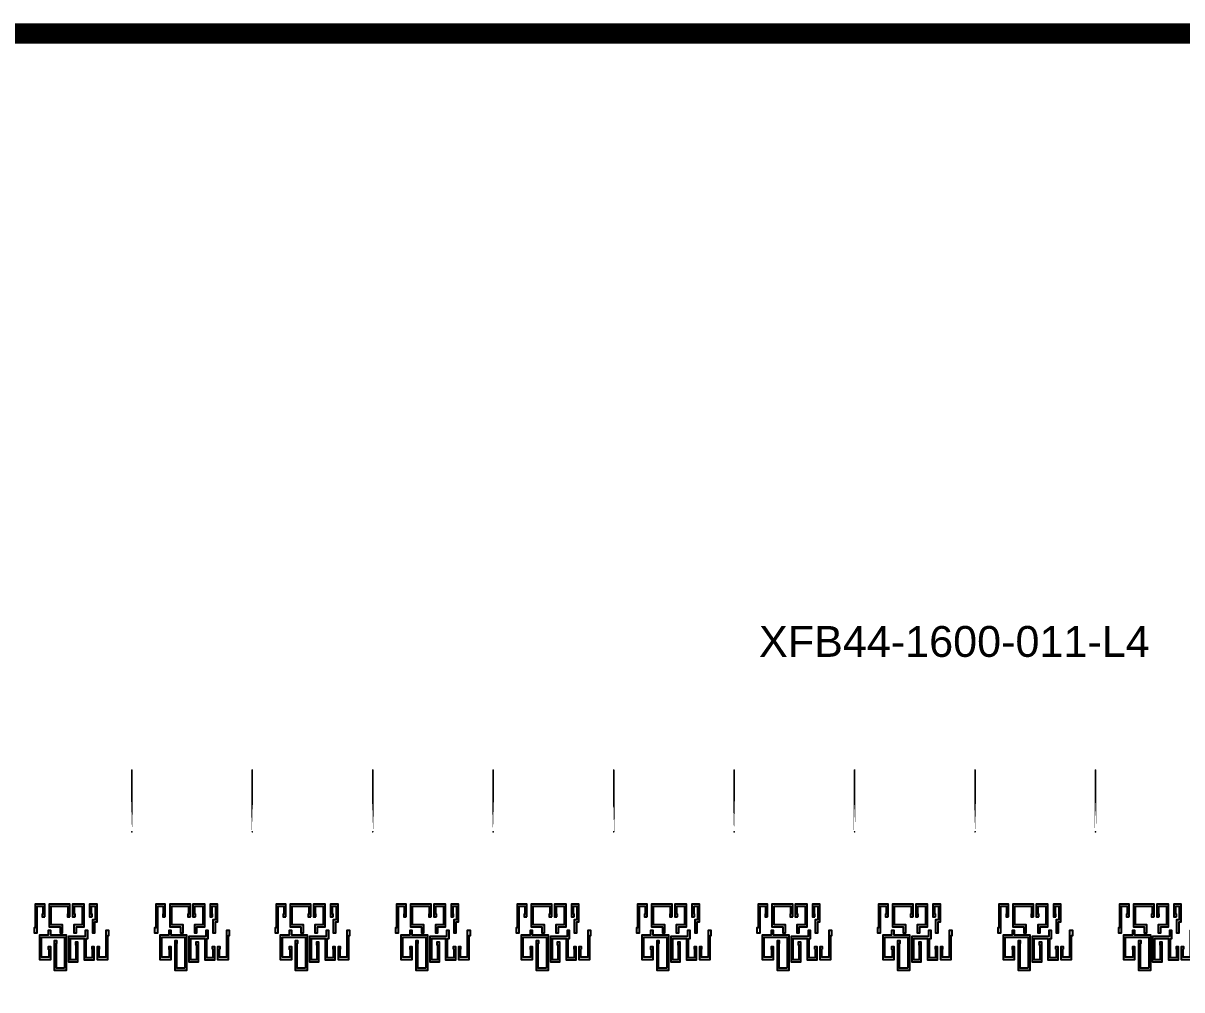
# Model space of a CAD drawing. Extents: x -100 to 100, y -100 to 100.
# Drawn here: x -46.3 to 10, y 53.5 to 100.5 of the extents above; entities that cross this region are included whole.
import ezdxf

# ---------------------------------------------------------------- set-up
doc = ezdxf.new("R2010")
doc.units = 0
doc.layers.get('0').update_dxf_attribs({"linetype": 'continuous'})
doc.layers.add('L4', color=7, linetype='continuous')
doc.styles.get("Standard").update_dxf_attribs({"font": 'ARIAL.TTF'})

# ---------------------------------------------------------------- blocks, each defined once
blk = doc.blocks.new('LDI_XFB44-1600-011_L4_B1')
at = {"layer": 'L4'}
for points in [[(-45.203, -55.61), (-45.203, -55), (-45.668, -55), (-45.668, -56.159), (-45.72, -56.159), (-45.72, -56.402), (-45.571, -56.402), (-45.571, -55.098), (-45.301, -55.098), (-45.301, -55.488), (-45.325, -55.488), (-45.325, -55.61), (-45.203, -55.61)], [(-43.985, -55.61), (-43.985, -55), (-44.99, -55), (-44.99, -56.107), (-44.462, -56.107), (-44.462, -56.402), (-44.34, -56.402), (-44.34, -56.01), (-44.892, -56.01), (-44.892, -55.098), (-44.083, -55.098), (-44.083, -55.488), (-44.107, -55.488), (-44.107, -55.61), (-43.985, -55.61)], [(-43.735, -55.61), (-43.735, -55.488), (-43.76, -55.488), (-43.76, -55.098), (-43.386, -55.098), (-43.386, -56.01), (-43.785, -56.01), (-43.785, -56.402), (-43.663, -56.402), (-43.663, -56.107), (-43.289, -56.107), (-43.289, -55), (-43.857, -55), (-43.857, -55.61), (-43.735, -55.61)], [(-42.902, -55.61), (-42.902, -55.488), (-42.927, -55.488), (-42.927, -55.098), (-42.76, -55.098), (-42.76, -55.766), (-42.891, -55.766), (-42.891, -56.402), (-42.769, -56.402), (-42.769, -55.863), (-42.663, -55.863), (-42.663, -55), (-43.024, -55), (-43.024, -55.61), (-42.902, -55.61)], [(-39.35, -55.61), (-39.35, -55), (-39.815, -55), (-39.815, -56.159), (-39.866, -56.159), (-39.866, -56.402), (-39.717, -56.402), (-39.717, -55.098), (-39.447, -55.098), (-39.447, -55.488), (-39.472, -55.488), (-39.472, -55.61), (-39.35, -55.61)], [(-38.131, -55.61), (-38.131, -55), (-39.136, -55), (-39.136, -56.107), (-38.609, -56.107), (-38.609, -56.402), (-38.487, -56.402), (-38.487, -56.01), (-39.038, -56.01), (-39.038, -55.098), (-38.229, -55.098), (-38.229, -55.488), (-38.253, -55.488), (-38.253, -55.61), (-38.131, -55.61)], [(-37.882, -55.61), (-37.882, -55.488), (-37.906, -55.488), (-37.906, -55.098), (-37.532, -55.098), (-37.532, -56.01), (-37.932, -56.01), (-37.932, -56.402), (-37.81, -56.402), (-37.81, -56.107), (-37.435, -56.107), (-37.435, -55), (-38.004, -55), (-38.004, -55.61), (-37.882, -55.61)], [(-37.049, -55.61), (-37.049, -55.488), (-37.073, -55.488), (-37.073, -55.098), (-36.907, -55.098), (-36.907, -55.766), (-37.038, -55.766), (-37.038, -56.402), (-36.916, -56.402), (-36.916, -55.863), (-36.809, -55.863), (-36.809, -55), (-37.17, -55), (-37.17, -55.61), (-37.049, -55.61)], [(-33.496, -55.61), (-33.496, -55), (-33.961, -55), (-33.961, -56.159), (-34.012, -56.159), (-34.012, -56.402), (-33.863, -56.402), (-33.863, -55.098), (-33.594, -55.098), (-33.594, -55.488), (-33.618, -55.488), (-33.618, -55.61), (-33.496, -55.61)], [(-32.278, -55.61), (-32.278, -55), (-33.282, -55), (-33.282, -56.107), (-32.755, -56.107), (-32.755, -56.402), (-32.633, -56.402), (-32.633, -56.01), (-33.185, -56.01), (-33.185, -55.098), (-32.375, -55.098), (-32.375, -55.488), (-32.4, -55.488), (-32.4, -55.61), (-32.278, -55.61)], [(-32.028, -55.61), (-32.028, -55.488), (-32.052, -55.488), (-32.052, -55.098), (-31.679, -55.098), (-31.679, -56.01), (-32.078, -56.01), (-32.078, -56.402), (-31.956, -56.402), (-31.956, -56.107), (-31.581, -56.107), (-31.581, -55), (-32.15, -55), (-32.15, -55.61), (-32.028, -55.61)], [(-31.195, -55.61), (-31.195, -55.488), (-31.219, -55.488), (-31.219, -55.098), (-31.053, -55.098), (-31.053, -55.766), (-31.184, -55.766), (-31.184, -56.402), (-31.062, -56.402), (-31.062, -55.863), (-30.956, -55.863), (-30.956, -55), (-31.317, -55), (-31.317, -55.61), (-31.195, -55.61)], [(-27.642, -55.61), (-27.642, -55), (-28.107, -55), (-28.107, -56.159), (-28.159, -56.159), (-28.159, -56.402), (-28.01, -56.402), (-28.01, -55.098), (-27.74, -55.098), (-27.74, -55.488), (-27.764, -55.488), (-27.764, -55.61), (-27.642, -55.61)], [(-26.424, -55.61), (-26.424, -55), (-27.429, -55), (-27.429, -56.107), (-26.901, -56.107), (-26.901, -56.402), (-26.779, -56.402), (-26.779, -56.01), (-27.331, -56.01), (-27.331, -55.098), (-26.522, -55.098), (-26.522, -55.488), (-26.546, -55.488), (-26.546, -55.61), (-26.424, -55.61)], [(-26.174, -55.61), (-26.174, -55.488), (-26.199, -55.488), (-26.199, -55.098), (-25.825, -55.098), (-25.825, -56.01), (-26.224, -56.01), (-26.224, -56.402), (-26.103, -56.402), (-26.103, -56.107), (-25.728, -56.107), (-25.728, -55), (-26.296, -55), (-26.296, -55.61), (-26.174, -55.61)], [(-25.341, -55.61), (-25.341, -55.488), (-25.366, -55.488), (-25.366, -55.098), (-25.199, -55.098), (-25.199, -55.766), (-25.33, -55.766), (-25.33, -56.402), (-25.208, -56.402), (-25.208, -55.863), (-25.102, -55.863), (-25.102, -55), (-25.463, -55), (-25.463, -55.61), (-25.341, -55.61)], [(-21.789, -55.61), (-21.789, -55), (-22.254, -55), (-22.254, -56.159), (-22.305, -56.159), (-22.305, -56.402), (-22.156, -56.402), (-22.156, -55.098), (-21.886, -55.098), (-21.886, -55.488), (-21.911, -55.488), (-21.911, -55.61), (-21.789, -55.61)], [(-20.57, -55.61), (-20.57, -55), (-21.575, -55), (-21.575, -56.107), (-21.048, -56.107), (-21.048, -56.402), (-20.926, -56.402), (-20.926, -56.01), (-21.477, -56.01), (-21.477, -55.098), (-20.668, -55.098), (-20.668, -55.488), (-20.692, -55.488), (-20.692, -55.61), (-20.57, -55.61)], [(-20.321, -55.61), (-20.321, -55.488), (-20.345, -55.488), (-20.345, -55.098), (-19.971, -55.098), (-19.971, -56.01), (-20.371, -56.01), (-20.371, -56.402), (-20.249, -56.402), (-20.249, -56.107), (-19.874, -56.107), (-19.874, -55), (-20.443, -55), (-20.443, -55.61), (-20.321, -55.61)], [(-19.488, -55.61), (-19.488, -55.488), (-19.512, -55.488), (-19.512, -55.098), (-19.346, -55.098), (-19.346, -55.766), (-19.477, -55.766), (-19.477, -56.402), (-19.355, -56.402), (-19.355, -55.863), (-19.248, -55.863), (-19.248, -55), (-19.609, -55), (-19.609, -55.61), (-19.488, -55.61)], [(-15.935, -55.61), (-15.935, -55), (-16.4, -55), (-16.4, -56.159), (-16.451, -56.159), (-16.451, -56.402), (-16.302, -56.402), (-16.302, -55.098), (-16.033, -55.098), (-16.033, -55.488), (-16.057, -55.488), (-16.057, -55.61), (-15.935, -55.61)], [(-14.717, -55.61), (-14.717, -55), (-15.721, -55), (-15.721, -56.107), (-15.194, -56.107), (-15.194, -56.402), (-15.072, -56.402), (-15.072, -56.01), (-15.624, -56.01), (-15.624, -55.098), (-14.814, -55.098), (-14.814, -55.488), (-14.839, -55.488), (-14.839, -55.61), (-14.717, -55.61)], [(-14.467, -55.61), (-14.467, -55.488), (-14.491, -55.488), (-14.491, -55.098), (-14.118, -55.098), (-14.118, -56.01), (-14.517, -56.01), (-14.517, -56.402), (-14.395, -56.402), (-14.395, -56.107), (-14.02, -56.107), (-14.02, -55), (-14.589, -55), (-14.589, -55.61), (-14.467, -55.61)], [(-13.634, -55.61), (-13.634, -55.488), (-13.658, -55.488), (-13.658, -55.098), (-13.492, -55.098), (-13.492, -55.766), (-13.623, -55.766), (-13.623, -56.402), (-13.501, -56.402), (-13.501, -55.863), (-13.395, -55.863), (-13.395, -55), (-13.756, -55), (-13.756, -55.61), (-13.634, -55.61)], [(-10.081, -55.61), (-10.081, -55), (-10.546, -55), (-10.546, -56.159), (-10.598, -56.159), (-10.598, -56.402), (-10.449, -56.402), (-10.449, -55.098), (-10.179, -55.098), (-10.179, -55.488), (-10.203, -55.488), (-10.203, -55.61), (-10.081, -55.61)], [(-8.863, -55.61), (-8.863, -55), (-9.868, -55), (-9.868, -56.107), (-9.34, -56.107), (-9.34, -56.402), (-9.218, -56.402), (-9.218, -56.01), (-9.77, -56.01), (-9.77, -55.098), (-8.961, -55.098), (-8.961, -55.488), (-8.985, -55.488), (-8.985, -55.61), (-8.863, -55.61)], [(-8.613, -55.61), (-8.613, -55.488), (-8.638, -55.488), (-8.638, -55.098), (-8.264, -55.098), (-8.264, -56.01), (-8.663, -56.01), (-8.663, -56.402), (-8.542, -56.402), (-8.542, -56.107), (-8.167, -56.107), (-8.167, -55), (-8.735, -55), (-8.735, -55.61), (-8.613, -55.61)], [(-7.78, -55.61), (-7.78, -55.488), (-7.805, -55.488), (-7.805, -55.098), (-7.638, -55.098), (-7.638, -55.766), (-7.769, -55.766), (-7.769, -56.402), (-7.647, -56.402), (-7.647, -55.863), (-7.541, -55.863), (-7.541, -55), (-7.902, -55), (-7.902, -55.61), (-7.78, -55.61)], [(-4.228, -55.61), (-4.228, -55), (-4.693, -55), (-4.693, -56.159), (-4.744, -56.159), (-4.744, -56.402), (-4.595, -56.402), (-4.595, -55.098), (-4.325, -55.098), (-4.325, -55.488), (-4.35, -55.488), (-4.35, -55.61), (-4.228, -55.61)], [(-3.01, -55.61), (-3.01, -55), (-4.014, -55), (-4.014, -56.107), (-3.487, -56.107), (-3.487, -56.402), (-3.365, -56.402), (-3.365, -56.01), (-3.916, -56.01), (-3.916, -55.098), (-3.107, -55.098), (-3.107, -55.488), (-3.131, -55.488), (-3.131, -55.61), (-3.01, -55.61)], [(-2.76, -55.61), (-2.76, -55.488), (-2.784, -55.488), (-2.784, -55.098), (-2.411, -55.098), (-2.411, -56.01), (-2.81, -56.01), (-2.81, -56.402), (-2.688, -56.402), (-2.688, -56.107), (-2.313, -56.107), (-2.313, -55), (-2.882, -55), (-2.882, -55.61), (-2.76, -55.61)], [(-1.927, -55.61), (-1.927, -55.488), (-1.951, -55.488), (-1.951, -55.098), (-1.785, -55.098), (-1.785, -55.766), (-1.916, -55.766), (-1.916, -56.402), (-1.794, -56.402), (-1.794, -55.863), (-1.687, -55.863), (-1.687, -55), (-2.049, -55), (-2.049, -55.61), (-1.927, -55.61)], [(1.626, -55.61), (1.626, -55), (1.161, -55), (1.161, -56.159), (1.11, -56.159), (1.11, -56.402), (1.259, -56.402), (1.259, -55.098), (1.528, -55.098), (1.528, -55.488), (1.504, -55.488), (1.504, -55.61), (1.626, -55.61)], [(2.844, -55.61), (2.844, -55), (1.84, -55), (1.84, -56.107), (2.367, -56.107), (2.367, -56.402), (2.489, -56.402), (2.489, -56.01), (1.937, -56.01), (1.937, -55.098), (2.747, -55.098), (2.747, -55.488), (2.722, -55.488), (2.722, -55.61), (2.844, -55.61)], [(3.094, -55.61), (3.094, -55.488), (3.07, -55.488), (3.07, -55.098), (3.443, -55.098), (3.443, -56.01), (3.044, -56.01), (3.044, -56.402), (3.166, -56.402), (3.166, -56.107), (3.541, -56.107), (3.541, -55), (2.972, -55), (2.972, -55.61), (3.094, -55.61)], [(3.927, -55.61), (3.927, -55.488), (3.903, -55.488), (3.903, -55.098), (4.069, -55.098), (4.069, -55.766), (3.938, -55.766), (3.938, -56.402), (4.06, -56.402), (4.06, -55.863), (4.166, -55.863), (4.166, -55), (3.805, -55), (3.805, -55.61), (3.927, -55.61)], [(7.48, -55.61), (7.48, -55), (7.015, -55), (7.015, -56.159), (6.963, -56.159), (6.963, -56.402), (7.112, -56.402), (7.112, -55.098), (7.382, -55.098), (7.382, -55.488), (7.358, -55.488), (7.358, -55.61), (7.48, -55.61)], [(8.698, -55.61), (8.698, -55), (7.693, -55), (7.693, -56.107), (8.221, -56.107), (8.221, -56.402), (8.343, -56.402), (8.343, -56.01), (7.791, -56.01), (7.791, -55.098), (8.6, -55.098), (8.6, -55.488), (8.576, -55.488), (8.576, -55.61), (8.698, -55.61)], [(8.948, -55.61), (8.948, -55.488), (8.923, -55.488), (8.923, -55.098), (9.297, -55.098), (9.297, -56.01), (8.897, -56.01), (8.897, -56.402), (9.019, -56.402), (9.019, -56.107), (9.394, -56.107), (9.394, -55), (8.826, -55), (8.826, -55.61), (8.948, -55.61)], [(9.781, -55.61), (9.781, -55.488), (9.756, -55.488), (9.756, -55.098), (9.923, -55.098), (9.923, -55.766), (9.792, -55.766), (9.792, -56.402), (9.913, -56.402), (9.913, -55.863), (10.02, -55.863), (10.02, -55), (9.659, -55), (9.659, -55.61), (9.781, -55.61)], [(-44.247, -58.11), (-44.643, -58.11), (-44.643, -56.902), (-44.619, -56.902), (-44.619, -56.78), (-44.741, -56.78), (-44.741, -58.207), (-44.15, -58.207), (-44.15, -56.5), (-44.913, -56.5), (-44.913, -56.28), (-45.035, -56.28), (-45.035, -56.5), (-45.466, -56.5), (-45.466, -57.683), (-44.913, -57.683), (-44.913, -57.073), (-45.035, -57.073), (-45.035, -57.195), (-45.011, -57.195), (-45.011, -57.585), (-45.369, -57.585), (-45.369, -56.598), (-44.247, -56.598), (-44.247, -58.11)], [(-42.92, -57.195), (-42.896, -57.195), (-42.896, -57.61), (-43.189, -57.61), (-43.189, -56.673), (-43.117, -56.673), (-43.117, -56.28), (-43.239, -56.28), (-43.239, -56.576), (-44.054, -56.576), (-44.054, -57.805), (-43.591, -57.805), (-43.591, -56.856), (-43.713, -56.856), (-43.713, -56.978), (-43.689, -56.978), (-43.689, -57.707), (-43.956, -57.707), (-43.956, -56.673), (-43.286, -56.673), (-43.286, -57.707), (-42.798, -57.707), (-42.798, -57.073), (-42.92, -57.073), (-42.92, -57.195)], [(-42.541, -57.195), (-42.541, -57.073), (-42.663, -57.073), (-42.663, -57.683), (-42.137, -57.683), (-42.137, -56.524), (-42.085, -56.524), (-42.085, -56.28), (-42.234, -56.28), (-42.234, -57.585), (-42.565, -57.585), (-42.565, -57.195), (-42.541, -57.195)], [(-38.394, -58.11), (-38.79, -58.11), (-38.79, -56.902), (-38.765, -56.902), (-38.765, -56.78), (-38.887, -56.78), (-38.887, -58.207), (-38.296, -58.207), (-38.296, -56.5), (-39.06, -56.5), (-39.06, -56.28), (-39.182, -56.28), (-39.182, -56.5), (-39.612, -56.5), (-39.612, -57.683), (-39.06, -57.683), (-39.06, -57.073), (-39.182, -57.073), (-39.182, -57.195), (-39.157, -57.195), (-39.157, -57.585), (-39.515, -57.585), (-39.515, -56.598), (-38.394, -56.598), (-38.394, -58.11)], [(-37.066, -57.195), (-37.042, -57.195), (-37.042, -57.61), (-37.335, -57.61), (-37.335, -56.673), (-37.263, -56.673), (-37.263, -56.28), (-37.385, -56.28), (-37.385, -56.576), (-38.2, -56.576), (-38.2, -57.805), (-37.738, -57.805), (-37.738, -56.856), (-37.86, -56.856), (-37.86, -56.978), (-37.835, -56.978), (-37.835, -57.707), (-38.102, -57.707), (-38.102, -56.673), (-37.433, -56.673), (-37.433, -57.707), (-36.944, -57.707), (-36.944, -57.073), (-37.066, -57.073), (-37.066, -57.195)], [(-36.687, -57.195), (-36.687, -57.073), (-36.809, -57.073), (-36.809, -57.683), (-36.283, -57.683), (-36.283, -56.524), (-36.232, -56.524), (-36.232, -56.28), (-36.381, -56.28), (-36.381, -57.585), (-36.711, -57.585), (-36.711, -57.195), (-36.687, -57.195)], [(-32.54, -58.11), (-32.936, -58.11), (-32.936, -56.902), (-32.912, -56.902), (-32.912, -56.78), (-33.033, -56.78), (-33.033, -58.207), (-32.442, -58.207), (-32.442, -56.5), (-33.206, -56.5), (-33.206, -56.28), (-33.328, -56.28), (-33.328, -56.5), (-33.759, -56.5), (-33.759, -57.683), (-33.206, -57.683), (-33.206, -57.073), (-33.328, -57.073), (-33.328, -57.195), (-33.304, -57.195), (-33.304, -57.585), (-33.661, -57.585), (-33.661, -56.598), (-32.54, -56.598), (-32.54, -58.11)], [(-31.213, -57.195), (-31.188, -57.195), (-31.188, -57.61), (-31.482, -57.61), (-31.482, -56.673), (-31.41, -56.673), (-31.41, -56.28), (-31.532, -56.28), (-31.532, -56.576), (-32.346, -56.576), (-32.346, -57.805), (-31.884, -57.805), (-31.884, -56.856), (-32.006, -56.856), (-32.006, -56.978), (-31.982, -56.978), (-31.982, -57.707), (-32.249, -57.707), (-32.249, -56.673), (-31.579, -56.673), (-31.579, -57.707), (-31.091, -57.707), (-31.091, -57.073), (-31.213, -57.073), (-31.213, -57.195)], [(-30.833, -57.195), (-30.833, -57.073), (-30.955, -57.073), (-30.955, -57.683), (-30.429, -57.683), (-30.429, -56.524), (-30.378, -56.524), (-30.378, -56.28), (-30.527, -56.28), (-30.527, -57.585), (-30.858, -57.585), (-30.858, -57.195), (-30.833, -57.195)], [(-26.686, -58.11), (-27.082, -58.11), (-27.082, -56.902), (-27.058, -56.902), (-27.058, -56.78), (-27.18, -56.78), (-27.18, -58.207), (-26.589, -58.207), (-26.589, -56.5), (-27.353, -56.5), (-27.353, -56.28), (-27.474, -56.28), (-27.474, -56.5), (-27.905, -56.5), (-27.905, -57.683), (-27.353, -57.683), (-27.353, -57.073), (-27.474, -57.073), (-27.474, -57.195), (-27.45, -57.195), (-27.45, -57.585), (-27.808, -57.585), (-27.808, -56.598), (-26.686, -56.598), (-26.686, -58.11)], [(-25.359, -57.195), (-25.335, -57.195), (-25.335, -57.61), (-25.628, -57.61), (-25.628, -56.673), (-25.556, -56.673), (-25.556, -56.28), (-25.678, -56.28), (-25.678, -56.576), (-26.493, -56.576), (-26.493, -57.805), (-26.03, -57.805), (-26.03, -56.856), (-26.152, -56.856), (-26.152, -56.978), (-26.128, -56.978), (-26.128, -57.707), (-26.395, -57.707), (-26.395, -56.673), (-25.725, -56.673), (-25.725, -57.707), (-25.237, -57.707), (-25.237, -57.073), (-25.359, -57.073), (-25.359, -57.195)], [(-24.98, -57.195), (-24.98, -57.073), (-25.102, -57.073), (-25.102, -57.683), (-24.576, -57.683), (-24.576, -56.524), (-24.524, -56.524), (-24.524, -56.28), (-24.673, -56.28), (-24.673, -57.585), (-25.004, -57.585), (-25.004, -57.195), (-24.98, -57.195)], [(-20.833, -58.11), (-21.229, -58.11), (-21.229, -56.902), (-21.204, -56.902), (-21.204, -56.78), (-21.326, -56.78), (-21.326, -58.207), (-20.735, -58.207), (-20.735, -56.5), (-21.499, -56.5), (-21.499, -56.28), (-21.621, -56.28), (-21.621, -56.5), (-22.051, -56.5), (-22.051, -57.683), (-21.499, -57.683), (-21.499, -57.073), (-21.621, -57.073), (-21.621, -57.195), (-21.596, -57.195), (-21.596, -57.585), (-21.954, -57.585), (-21.954, -56.598), (-20.833, -56.598), (-20.833, -58.11)], [(-19.505, -57.195), (-19.481, -57.195), (-19.481, -57.61), (-19.774, -57.61), (-19.774, -56.673), (-19.702, -56.673), (-19.702, -56.28), (-19.824, -56.28), (-19.824, -56.576), (-20.639, -56.576), (-20.639, -57.805), (-20.177, -57.805), (-20.177, -56.856), (-20.299, -56.856), (-20.299, -56.978), (-20.274, -56.978), (-20.274, -57.707), (-20.541, -57.707), (-20.541, -56.673), (-19.872, -56.673), (-19.872, -57.707), (-19.383, -57.707), (-19.383, -57.073), (-19.505, -57.073), (-19.505, -57.195)], [(-19.126, -57.195), (-19.126, -57.073), (-19.248, -57.073), (-19.248, -57.683), (-18.722, -57.683), (-18.722, -56.524), (-18.671, -56.524), (-18.671, -56.28), (-18.82, -56.28), (-18.82, -57.585), (-19.15, -57.585), (-19.15, -57.195), (-19.126, -57.195)], [(-14.979, -58.11), (-15.375, -58.11), (-15.375, -56.902), (-15.351, -56.902), (-15.351, -56.78), (-15.472, -56.78), (-15.472, -58.207), (-14.881, -58.207), (-14.881, -56.5), (-15.645, -56.5), (-15.645, -56.28), (-15.767, -56.28), (-15.767, -56.5), (-16.198, -56.5), (-16.198, -57.683), (-15.645, -57.683), (-15.645, -57.073), (-15.767, -57.073), (-15.767, -57.195), (-15.743, -57.195), (-15.743, -57.585), (-16.1, -57.585), (-16.1, -56.598), (-14.979, -56.598), (-14.979, -58.11)], [(-13.652, -57.195), (-13.627, -57.195), (-13.627, -57.61), (-13.921, -57.61), (-13.921, -56.673), (-13.849, -56.673), (-13.849, -56.28), (-13.971, -56.28), (-13.971, -56.576), (-14.785, -56.576), (-14.785, -57.805), (-14.323, -57.805), (-14.323, -56.856), (-14.445, -56.856), (-14.445, -56.978), (-14.421, -56.978), (-14.421, -57.707), (-14.688, -57.707), (-14.688, -56.673), (-14.018, -56.673), (-14.018, -57.707), (-13.53, -57.707), (-13.53, -57.073), (-13.652, -57.073), (-13.652, -57.195)], [(-13.272, -57.195), (-13.272, -57.073), (-13.394, -57.073), (-13.394, -57.683), (-12.868, -57.683), (-12.868, -56.524), (-12.817, -56.524), (-12.817, -56.28), (-12.966, -56.28), (-12.966, -57.585), (-13.297, -57.585), (-13.297, -57.195), (-13.272, -57.195)], [(-9.125, -58.11), (-9.521, -58.11), (-9.521, -56.902), (-9.497, -56.902), (-9.497, -56.78), (-9.619, -56.78), (-9.619, -58.207), (-9.028, -58.207), (-9.028, -56.5), (-9.792, -56.5), (-9.792, -56.28), (-9.913, -56.28), (-9.913, -56.5), (-10.344, -56.5), (-10.344, -57.683), (-9.792, -57.683), (-9.792, -57.073), (-9.913, -57.073), (-9.913, -57.195), (-9.889, -57.195), (-9.889, -57.585), (-10.247, -57.585), (-10.247, -56.598), (-9.125, -56.598), (-9.125, -58.11)], [(-7.798, -57.195), (-7.774, -57.195), (-7.774, -57.61), (-8.067, -57.61), (-8.067, -56.673), (-7.995, -56.673), (-7.995, -56.28), (-8.117, -56.28), (-8.117, -56.576), (-8.932, -56.576), (-8.932, -57.805), (-8.469, -57.805), (-8.469, -56.856), (-8.591, -56.856), (-8.591, -56.978), (-8.567, -56.978), (-8.567, -57.707), (-8.834, -57.707), (-8.834, -56.673), (-8.164, -56.673), (-8.164, -57.707), (-7.676, -57.707), (-7.676, -57.073), (-7.798, -57.073), (-7.798, -57.195)], [(-7.419, -57.195), (-7.419, -57.073), (-7.541, -57.073), (-7.541, -57.683), (-7.015, -57.683), (-7.015, -56.524), (-6.963, -56.524), (-6.963, -56.28), (-7.112, -56.28), (-7.112, -57.585), (-7.443, -57.585), (-7.443, -57.195), (-7.419, -57.195)], [(-3.272, -58.11), (-3.668, -58.11), (-3.668, -56.902), (-3.643, -56.902), (-3.643, -56.78), (-3.765, -56.78), (-3.765, -58.207), (-3.174, -58.207), (-3.174, -56.5), (-3.938, -56.5), (-3.938, -56.28), (-4.06, -56.28), (-4.06, -56.5), (-4.49, -56.5), (-4.49, -57.683), (-3.938, -57.683), (-3.938, -57.073), (-4.06, -57.073), (-4.06, -57.195), (-4.035, -57.195), (-4.035, -57.585), (-4.393, -57.585), (-4.393, -56.598), (-3.272, -56.598), (-3.272, -58.11)], [(-1.944, -57.195), (-1.92, -57.195), (-1.92, -57.61), (-2.213, -57.61), (-2.213, -56.673), (-2.141, -56.673), (-2.141, -56.28), (-2.263, -56.28), (-2.263, -56.576), (-3.078, -56.576), (-3.078, -57.805), (-2.616, -57.805), (-2.616, -56.856), (-2.738, -56.856), (-2.738, -56.978), (-2.713, -56.978), (-2.713, -57.707), (-2.98, -57.707), (-2.98, -56.673), (-2.311, -56.673), (-2.311, -57.707), (-1.822, -57.707), (-1.822, -57.073), (-1.944, -57.073), (-1.944, -57.195)], [(-1.565, -57.195), (-1.565, -57.073), (-1.687, -57.073), (-1.687, -57.683), (-1.161, -57.683), (-1.161, -56.524), (-1.11, -56.524), (-1.11, -56.28), (-1.259, -56.28), (-1.259, -57.585), (-1.589, -57.585), (-1.589, -57.195), (-1.565, -57.195)], [(2.582, -58.11), (2.186, -58.11), (2.186, -56.902), (2.21, -56.902), (2.21, -56.78), (2.088, -56.78), (2.088, -58.207), (2.68, -58.207), (2.68, -56.5), (1.916, -56.5), (1.916, -56.28), (1.794, -56.28), (1.794, -56.5), (1.363, -56.5), (1.363, -57.683), (1.916, -57.683), (1.916, -57.073), (1.794, -57.073), (1.794, -57.195), (1.818, -57.195), (1.818, -57.585), (1.461, -57.585), (1.461, -56.598), (2.582, -56.598), (2.582, -58.11)], [(3.909, -57.195), (3.934, -57.195), (3.934, -57.61), (3.64, -57.61), (3.64, -56.673), (3.712, -56.673), (3.712, -56.28), (3.59, -56.28), (3.59, -56.576), (2.776, -56.576), (2.776, -57.805), (3.238, -57.805), (3.238, -56.856), (3.116, -56.856), (3.116, -56.978), (3.14, -56.978), (3.14, -57.707), (2.873, -57.707), (2.873, -56.673), (3.543, -56.673), (3.543, -57.707), (4.031, -57.707), (4.031, -57.073), (3.909, -57.073), (3.909, -57.195)], [(4.289, -57.195), (4.289, -57.073), (4.167, -57.073), (4.167, -57.683), (4.693, -57.683), (4.693, -56.524), (4.744, -56.524), (4.744, -56.28), (4.595, -56.28), (4.595, -57.585), (4.264, -57.585), (4.264, -57.195), (4.289, -57.195)], [(8.436, -58.11), (8.04, -58.11), (8.04, -56.902), (8.064, -56.902), (8.064, -56.78), (7.942, -56.78), (7.942, -58.207), (8.533, -58.207), (8.533, -56.5), (7.769, -56.5), (7.769, -56.28), (7.647, -56.28), (7.647, -56.5), (7.217, -56.5), (7.217, -57.683), (7.769, -57.683), (7.769, -57.073), (7.647, -57.073), (7.647, -57.195), (7.672, -57.195), (7.672, -57.585), (7.314, -57.585), (7.314, -56.598), (8.436, -56.598), (8.436, -58.11)], [(9.763, -57.195), (9.787, -57.195), (9.787, -57.61), (9.494, -57.61), (9.494, -56.673), (9.566, -56.673), (9.566, -56.28), (9.444, -56.28), (9.444, -56.576), (8.629, -56.576), (8.629, -57.805), (9.092, -57.805), (9.092, -56.856), (8.97, -56.856), (8.97, -56.978), (8.994, -56.978), (8.994, -57.707), (8.727, -57.707), (8.727, -56.673), (9.396, -56.673), (9.396, -57.707), (9.885, -57.707), (9.885, -57.073), (9.763, -57.073), (9.763, -57.195)], [(10.142, -57.195), (10.142, -57.073), (10.02, -57.073), (10.02, -57.683), (10.546, -57.683), (10.546, -56.524), (10.598, -56.524), (10.598, -56.28), (10.449, -56.28), (10.449, -57.585), (10.118, -57.585), (10.118, -57.195), (10.142, -57.195)]]:
    blk.add_lwpolyline(points, close=True, dxfattribs=at)
blk = doc.blocks.new('cutlineendpoint')
at = {"const_width": 0.04}
blk.add_lwpolyline([(-0.02, 0, 1), (0.02, 0, 1)], format="xyb", close=True, dxfattribs=at)

msp = doc.modelspace()

# ---------------------------------------------------------------- linework, layer by layer
at = {"layer": 'L4'}
for points, const_width in [([(-100, 100), (100, 100), (100, -100), (-100, -100)], 1), ([(-40.976, 61.2), (-40.976, 64.2)], 0.08), ([(-35.122, 61.2), (-35.122, 64.2)], 0.08), ([(-29.268, 61.2), (-29.268, 64.2)], 0.08), ([(-23.415, 61.2), (-23.415, 64.2)], 0.08), ([(-17.561, 61.2), (-17.561, 64.2)], 0.08), ([(-11.707, 61.2), (-11.707, 64.2)], 0.08), ([(-5.854, 61.2), (-5.854, 64.2)], 0.08), ([(0, 61.2), (0, 64.2)], 0.08), ([(5.854, 61.2), (5.854, 64.2)], 0.08)]:
    msp.add_lwpolyline(points, close=True, dxfattribs=dict(at, const_width=const_width))

# ---------------------------------------------------------------- block references
for name, p in [('cutlineendpoint', (-40.976, 64.2)), ('cutlineendpoint', (-35.122, 64.2)), ('cutlineendpoint', (-29.268, 64.2)), ('cutlineendpoint', (-23.415, 64.2)), ('cutlineendpoint', (-17.561, 64.2)), ('cutlineendpoint', (-11.707, 64.2)), ('cutlineendpoint', (-5.854, 64.2)), ('cutlineendpoint', (0, 64.2)), ('cutlineendpoint', (5.854, 64.2)), ('cutlineendpoint', (-40.976, 61.2)), ('cutlineendpoint', (-35.122, 61.2)), ('cutlineendpoint', (-29.268, 61.2)), ('cutlineendpoint', (-23.415, 61.2)), ('cutlineendpoint', (-17.561, 61.2)), ('cutlineendpoint', (-11.707, 61.2)), ('cutlineendpoint', (-5.854, 61.2)), ('cutlineendpoint', (0, 61.2)), ('cutlineendpoint', (5.854, 61.2)), ('LDI_XFB44-1600-011_L4_B1', (0, 112.683))]:
    msp.add_blockref(name, p, dxfattribs=at)

# ---------------------------------------------------------------- texts
msp.add_text('XFB44-1600-011-L4', height=1.5, dxfattribs=at).set_placement((-10.5, 69.7))

doc.saveas('drawing.dxf')
